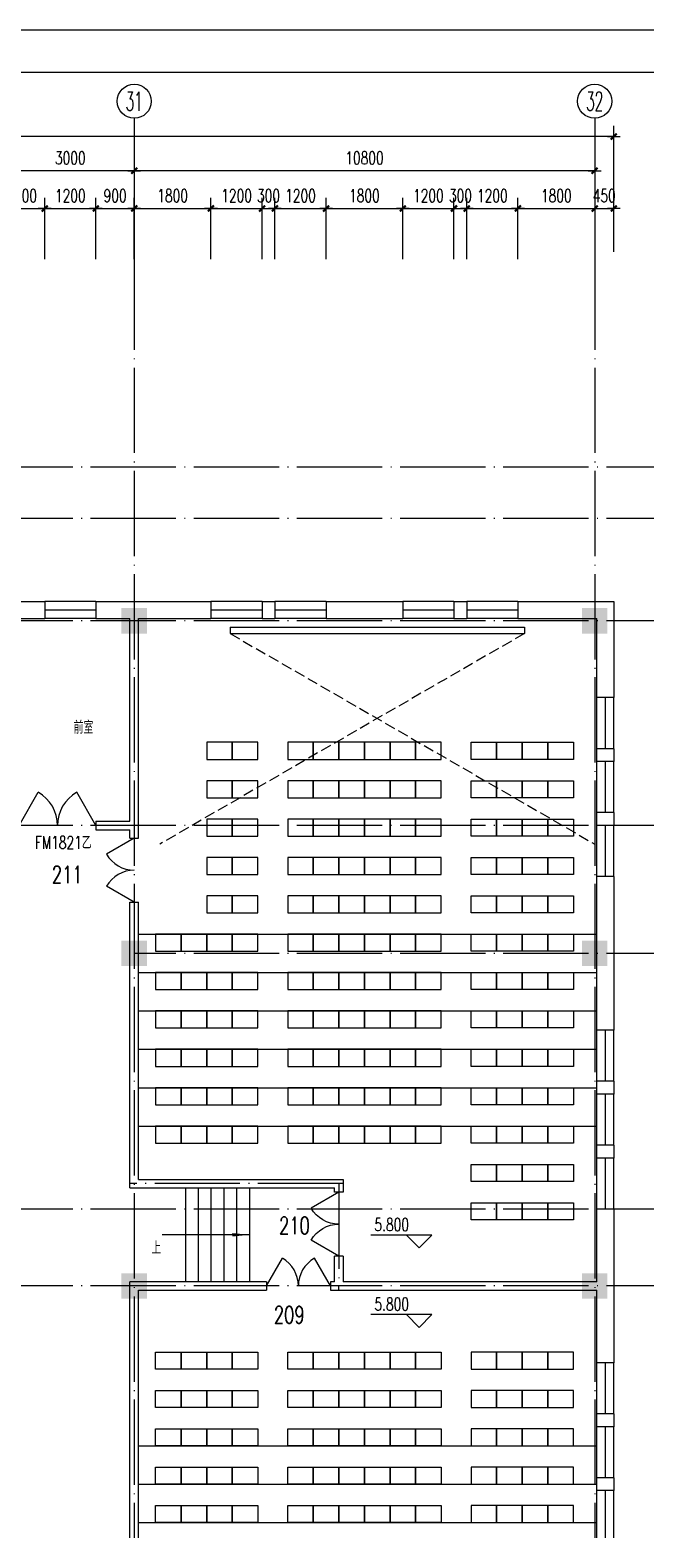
# Model space of a CAD drawing. Extents: x 165127 to 1058185, y 60808 to 144908.
# Drawn here: x 464038 to 478464, y 109753 to 144908 of the extents above; entities that cross this region are included whole.
import ezdxf
from ezdxf.enums import TextEntityAlignment as Align

# ---------------------------------------------------------------- set-up
doc = ezdxf.new("R2010")
doc.units = 0
doc.header["$LTSCALE"] = 1000
doc.linetypes.add('DASH', pattern=[0.35, 0.25, -0.1])
doc.linetypes.add('DOTE', pattern=[2.42, 2, -0.2, 0.02, -0.2])
doc.layers.get('0').update_dxf_attribs({"linetype": 'CONTINUOUS'})
doc.layers.get('DEFPOINTS').update_dxf_attribs({"linetype": 'CONTINUOUS'})
for name, color, linetype in [('AXIS', 3, 'CONTINUOUS'), ('AXIS_TEXT', 7, 'CONTINUOUS'), ('COLUMN', 7, 'CONTINUOUS'), ('DOTE', 1, 'DOTE'), ('F', 252, 'CONTINUOUS'), ('LVTRY', 6, 'CONTINUOUS'), ('PUB_DIM', 3, 'CONTINUOUS'), ('PUB_TEXT', 7, 'CONTINUOUS'), ('STAIR', 3, 'CONTINUOUS'), ('WALL', 255, 'CONTINUOUS'), ('WINDOW', 2, 'CONTINUOUS'), ('WINDOW_TEXT', 7, 'CONTINUOUS'), ('面积注记', 7, 'CONTINUOUS')]:
    doc.layers.add(name, color=color, linetype=linetype)
doc.styles.add('_HZTXT', font='romans.shx', dxfattribs={"width": 0.7, "bigfont": 'z.shx'})
doc.styles.add('COMPLEX', font='COMPLEX')
doc.styles.add('DIM_FONT', font='SIMPLEX.shx', dxfattribs={"width": 0.7})
doc.styles.add('SIMPLEX', font='SIMPLEX.SHX')
doc.dimstyles.new('AXIS', dxfattribs={"dimtxt": 300, "dimasz": 1, "dimexe": 250, "dimexo": 300, "dimgap": 150, "dimtad": 1, "dimdec": 0, "dimdsep": 46, "dimtxsty": 'DIM_FONT', "dimblk": '_DIMX', "dimcen": 2.5, "dimse1": 1, "dimse2": 1, "dimclrt": 7, "dimadec": 0, "dimazin": 0, "dimtfac": 1, "dimtdec": 0, "dimtix": 1, "dimtmove": 2, "dimatfit": 3, "dimldrblk": '_DIMX', "dimfxl": 1, "dimarcsym": 0})
doc.dimstyles.new('DIMB', dxfattribs={"dimtxt": 300, "dimasz": 1, "dimexe": 250, "dimexo": 300, "dimgap": 150, "dimtad": 1, "dimdec": 0, "dimdsep": 46, "dimtxsty": 'DIM_FONT', "dimblk": '_DIMX', "dimcen": 2.5, "dimse2": 1, "dimclrt": 7, "dimadec": 0, "dimazin": 0, "dimtfac": 1, "dimtdec": 0, "dimtix": 1, "dimtmove": 2, "dimatfit": 3, "dimldrblk": '_DIMX', "dimfxl": 1, "dimarcsym": 0})
doc.dimstyles.new('DIMN', dxfattribs={"dimtxt": 300, "dimasz": 1, "dimexe": 250, "dimexo": 300, "dimgap": 150, "dimtad": 1, "dimdec": 0, "dimdsep": 46, "dimtxsty": 'DIM_FONT', "dimblk": '_DIMX', "dimcen": 2.5, "dimclrt": 7, "dimadec": 0, "dimazin": 0, "dimtfac": 1, "dimtdec": 0, "dimtix": 1, "dimtmove": 2, "dimatfit": 3, "dimldrblk": '_DIMX', "dimfxl": 1, "dimarcsym": 0})

# ---------------------------------------------------------------- blocks, each defined once
blk = doc.blocks.new('_DBLK1')
for p, q in [((-0.5, 0), (-0.25, -0.433)), ((0.5, 0), (0.25, -0.433))]:
    blk.add_line(p, q)
for centre, start, end in [((-0.5, 0), 300, 0), ((0.5, 0), 180, 240)]:
    blk.add_arc(centre, 0.5, start, end)
at = {"layer": 'WINDOW_TEXT', "style": 'SIMPLEX', "flags": 9}
blk.add_attdef('A', text='', height=1, dxfattribs=at).set_placement((0, 1.5), align=Align.MIDDLE)
blk = doc.blocks.new('A$C407C5CBC')
at = {"layer": 'F'}
blk.add_lwpolyline([(0, 600), (400, 600), (400, 0), (0, 0)], close=True, dxfattribs=at)
blk = doc.blocks.new('_FZH')
blk.add_solid([(-0.5, -0.5), (0.5, -0.5), (-0.5, 0.5), (0.5, 0.5)])
blk = doc.blocks.new('A$C34131D43')
at = {"color": 243}
blk.add_line((0, 84100), (160900, 84100), dxfattribs=at)
at = {"color": 244}
blk.add_line((159900, 83100), (2500, 83100), dxfattribs=at)
blk = doc.blocks.new('_DIMX')
blk.add_line((-150, 0), (150, 0))
at = {"const_width": 50}
blk.add_lwpolyline([(-70, -70), (70, 70)], dxfattribs=at)
blk = doc.blocks.new('*D283')
at = {"color": 0, "linetype": 'ByBlock'}
blk.add_line((653593, 196199), (642795, 196199), dxfattribs=at)
at = {"layer": 'DEFPOINTS', "color": 0, "linetype": 'ByBlock'}
for p in [(642794, 196199), (642794, 193999), (653594, 193999)]:
    blk.add_point(p, dxfattribs=at)
at = {"color": 0, "linetype": 'ByBlock', "rotation": 180}
blk.add_blockref('_DIMX', (642794, 196199), dxfattribs=at)
at = {"color": 0, "linetype": 'ByBlock'}
blk.add_blockref('_DIMX', (653594, 196199), dxfattribs=at)
at = {"color": 7, "linetype": 'ByBlock', "insert": (648194, 196499), "char_height": 300, "attachment_point": 5, "style": 'DIM_FONT'}
blk.add_mtext('10800', dxfattribs=at)
blk = doc.blocks.new('*D284')
at = {"color": 0, "linetype": 'ByBlock'}
blk.add_line((642793, 196199), (639795, 196199), dxfattribs=at)
at = {"layer": 'DEFPOINTS', "color": 0, "linetype": 'ByBlock'}
for p in [(639794, 196199), (639794, 193999), (642794, 193999)]:
    blk.add_point(p, dxfattribs=at)
at = {"color": 0, "linetype": 'ByBlock', "rotation": 180}
blk.add_blockref('_DIMX', (639794, 196199), dxfattribs=at)
at = {"color": 0, "linetype": 'ByBlock'}
blk.add_blockref('_DIMX', (642794, 196199), dxfattribs=at)
at = {"color": 7, "linetype": 'ByBlock', "insert": (641294, 196499), "char_height": 300, "attachment_point": 5, "style": 'DIM_FONT'}
blk.add_mtext('3000', dxfattribs=at)
blk = doc.blocks.new('*D300')
at = {"color": 0, "linetype": 'ByBlock'}
for p, q in [((527744, 194299), (527744, 197249)), ((654044, 194299), (654044, 197249)), ((654043, 196999), (527745, 196999))]:
    blk.add_line(p, q, dxfattribs=at)
at = {"layer": 'DEFPOINTS', "color": 0, "linetype": 'ByBlock'}
for p in [(527744, 196999), (527744, 193999), (654044, 193999)]:
    blk.add_point(p, dxfattribs=at)
at = {"color": 0, "linetype": 'ByBlock', "rotation": 180}
blk.add_blockref('_DIMX', (527744, 196999), dxfattribs=at)
at = {"color": 0, "linetype": 'ByBlock'}
blk.add_blockref('_DIMX', (654044, 196999), dxfattribs=at)
at = {"color": 7, "linetype": 'ByBlock', "insert": (590894, 197299), "char_height": 300, "attachment_point": 5, "style": 'DIM_FONT'}
blk.add_mtext('126300', dxfattribs=at)
blk = doc.blocks.new('*D454')
at = {"color": 0, "linetype": 'ByBlock'}
for p, q in [((639794, 194122), (639794, 195563)), ((640694, 194122), (640694, 195563)), ((639795, 195313), (640693, 195313))]:
    blk.add_line(p, q, dxfattribs=at)
at = {"layer": 'DEFPOINTS', "color": 0, "linetype": 'ByBlock'}
for p in [(640694, 195313), (639794, 193822), (640694, 193822)]:
    blk.add_point(p, dxfattribs=at)
at = {"color": 0, "linetype": 'ByBlock', "rotation": 180}
blk.add_blockref('_DIMX', (639794, 195313), dxfattribs=at)
at = {"color": 0, "linetype": 'ByBlock'}
blk.add_blockref('_DIMX', (640694, 195313), dxfattribs=at)
at = {"color": 7, "linetype": 'ByBlock', "insert": (640244, 195613), "char_height": 300, "attachment_point": 5, "style": 'DIM_FONT'}
blk.add_mtext('900', dxfattribs=at)
blk = doc.blocks.new('*D455')
at = {"color": 0, "linetype": 'ByBlock'}
for p, q in [((640694, 194122), (640694, 195563)), ((641894, 194122), (641894, 195563)), ((640695, 195313), (641893, 195313))]:
    blk.add_line(p, q, dxfattribs=at)
at = {"layer": 'DEFPOINTS', "color": 0, "linetype": 'ByBlock'}
for p in [(641894, 195313), (640694, 193822), (641894, 193822)]:
    blk.add_point(p, dxfattribs=at)
at = {"color": 0, "linetype": 'ByBlock', "rotation": 180}
blk.add_blockref('_DIMX', (640694, 195313), dxfattribs=at)
at = {"color": 0, "linetype": 'ByBlock'}
blk.add_blockref('_DIMX', (641894, 195313), dxfattribs=at)
at = {"color": 7, "linetype": 'ByBlock', "insert": (641294, 195613), "char_height": 300, "attachment_point": 5, "style": 'DIM_FONT'}
blk.add_mtext('1200', dxfattribs=at)
blk = doc.blocks.new('*D456')
at = {"color": 0, "linetype": 'ByBlock'}
for p, q in [((641894, 194122), (641894, 195563)), ((642794, 194122), (642794, 195563)), ((641895, 195313), (642793, 195313))]:
    blk.add_line(p, q, dxfattribs=at)
at = {"layer": 'DEFPOINTS', "color": 0, "linetype": 'ByBlock'}
for p in [(642794, 195313), (641894, 193822), (642794, 193822)]:
    blk.add_point(p, dxfattribs=at)
at = {"color": 0, "linetype": 'ByBlock', "rotation": 180}
blk.add_blockref('_DIMX', (641894, 195313), dxfattribs=at)
at = {"color": 0, "linetype": 'ByBlock'}
blk.add_blockref('_DIMX', (642794, 195313), dxfattribs=at)
at = {"color": 7, "linetype": 'ByBlock', "insert": (642344, 195613), "char_height": 300, "attachment_point": 5, "style": 'DIM_FONT'}
blk.add_mtext('900', dxfattribs=at)
blk = doc.blocks.new('*D457')
at = {"color": 0, "linetype": 'ByBlock'}
for p, q in [((642794, 194122), (642794, 195563)), ((644594, 194122), (644594, 195563)), ((642795, 195313), (644593, 195313))]:
    blk.add_line(p, q, dxfattribs=at)
at = {"layer": 'DEFPOINTS', "color": 0, "linetype": 'ByBlock'}
for p in [(644594, 195313), (642794, 193822), (644594, 193822)]:
    blk.add_point(p, dxfattribs=at)
at = {"color": 0, "linetype": 'ByBlock', "rotation": 180}
blk.add_blockref('_DIMX', (642794, 195313), dxfattribs=at)
at = {"color": 0, "linetype": 'ByBlock'}
blk.add_blockref('_DIMX', (644594, 195313), dxfattribs=at)
at = {"color": 7, "linetype": 'ByBlock', "insert": (643694, 195613), "char_height": 300, "attachment_point": 5, "style": 'DIM_FONT'}
blk.add_mtext('1800', dxfattribs=at)
blk = doc.blocks.new('*D458')
at = {"color": 0, "linetype": 'ByBlock'}
for p, q in [((644594, 194122), (644594, 195563)), ((645794, 194122), (645794, 195563)), ((644595, 195313), (645793, 195313))]:
    blk.add_line(p, q, dxfattribs=at)
at = {"layer": 'DEFPOINTS', "color": 0, "linetype": 'ByBlock'}
for p in [(645794, 195313), (644594, 193822), (645794, 193822)]:
    blk.add_point(p, dxfattribs=at)
at = {"color": 0, "linetype": 'ByBlock', "rotation": 180}
blk.add_blockref('_DIMX', (644594, 195313), dxfattribs=at)
at = {"color": 0, "linetype": 'ByBlock'}
blk.add_blockref('_DIMX', (645794, 195313), dxfattribs=at)
at = {"color": 7, "linetype": 'ByBlock', "insert": (645194, 195613), "char_height": 300, "attachment_point": 5, "style": 'DIM_FONT'}
blk.add_mtext('1200', dxfattribs=at)
blk = doc.blocks.new('*D459')
at = {"color": 0, "linetype": 'ByBlock'}
for p, q in [((645794, 194122), (645794, 195563)), ((646094, 194122), (646094, 195563)), ((645793, 195313), (645792, 195313)), ((645794, 195313), (646094, 195313)), ((646095, 195313), (646096, 195313))]:
    blk.add_line(p, q, dxfattribs=at)
at = {"layer": 'DEFPOINTS', "color": 0, "linetype": 'ByBlock'}
for p in [(646094, 195313), (645794, 193822), (646094, 193822)]:
    blk.add_point(p, dxfattribs=at)
at = {"color": 0, "linetype": 'ByBlock'}
blk.add_blockref('_DIMX', (645794, 195313), dxfattribs=at)
at = {"color": 0, "linetype": 'ByBlock', "rotation": 180}
blk.add_blockref('_DIMX', (646094, 195313), dxfattribs=at)
at = {"color": 7, "linetype": 'ByBlock', "insert": (645944, 195613), "char_height": 300, "attachment_point": 5, "style": 'DIM_FONT'}
blk.add_mtext('300', dxfattribs=at)
blk = doc.blocks.new('*D460')
at = {"color": 0, "linetype": 'ByBlock'}
for p, q in [((646094, 194122), (646094, 195563)), ((647294, 194122), (647294, 195563)), ((646095, 195313), (647293, 195313))]:
    blk.add_line(p, q, dxfattribs=at)
at = {"layer": 'DEFPOINTS', "color": 0, "linetype": 'ByBlock'}
for p in [(647294, 195313), (646094, 193822), (647294, 193822)]:
    blk.add_point(p, dxfattribs=at)
at = {"color": 0, "linetype": 'ByBlock', "rotation": 180}
blk.add_blockref('_DIMX', (646094, 195313), dxfattribs=at)
at = {"color": 0, "linetype": 'ByBlock'}
blk.add_blockref('_DIMX', (647294, 195313), dxfattribs=at)
at = {"color": 7, "linetype": 'ByBlock', "insert": (646694, 195613), "char_height": 300, "attachment_point": 5, "style": 'DIM_FONT'}
blk.add_mtext('1200', dxfattribs=at)
blk = doc.blocks.new('*D461')
at = {"color": 0, "linetype": 'ByBlock'}
for p, q in [((647294, 194122), (647294, 195563)), ((649094, 194122), (649094, 195563)), ((647295, 195313), (649093, 195313))]:
    blk.add_line(p, q, dxfattribs=at)
at = {"layer": 'DEFPOINTS', "color": 0, "linetype": 'ByBlock'}
for p in [(649094, 195313), (647294, 193822), (649094, 193822)]:
    blk.add_point(p, dxfattribs=at)
at = {"color": 0, "linetype": 'ByBlock', "rotation": 180}
blk.add_blockref('_DIMX', (647294, 195313), dxfattribs=at)
at = {"color": 0, "linetype": 'ByBlock'}
blk.add_blockref('_DIMX', (649094, 195313), dxfattribs=at)
at = {"color": 7, "linetype": 'ByBlock', "insert": (648194, 195613), "char_height": 300, "attachment_point": 5, "style": 'DIM_FONT'}
blk.add_mtext('1800', dxfattribs=at)
blk = doc.blocks.new('*D462')
at = {"color": 0, "linetype": 'ByBlock'}
for p, q in [((649094, 194122), (649094, 195563)), ((650294, 194122), (650294, 195563)), ((649095, 195313), (650293, 195313))]:
    blk.add_line(p, q, dxfattribs=at)
at = {"layer": 'DEFPOINTS', "color": 0, "linetype": 'ByBlock'}
for p in [(650294, 195313), (649094, 193822), (650294, 193822)]:
    blk.add_point(p, dxfattribs=at)
at = {"color": 0, "linetype": 'ByBlock', "rotation": 180}
blk.add_blockref('_DIMX', (649094, 195313), dxfattribs=at)
at = {"color": 0, "linetype": 'ByBlock'}
blk.add_blockref('_DIMX', (650294, 195313), dxfattribs=at)
at = {"color": 7, "linetype": 'ByBlock', "insert": (649694, 195613), "char_height": 300, "attachment_point": 5, "style": 'DIM_FONT'}
blk.add_mtext('1200', dxfattribs=at)
blk = doc.blocks.new('*D463')
at = {"color": 0, "linetype": 'ByBlock'}
for p, q in [((650294, 194122), (650294, 195563)), ((650594, 194122), (650594, 195563)), ((650293, 195313), (650292, 195313)), ((650294, 195313), (650594, 195313)), ((650595, 195313), (650596, 195313))]:
    blk.add_line(p, q, dxfattribs=at)
at = {"layer": 'DEFPOINTS', "color": 0, "linetype": 'ByBlock'}
for p in [(650594, 195313), (650294, 193822), (650594, 193822)]:
    blk.add_point(p, dxfattribs=at)
at = {"color": 0, "linetype": 'ByBlock'}
blk.add_blockref('_DIMX', (650294, 195313), dxfattribs=at)
at = {"color": 0, "linetype": 'ByBlock', "rotation": 180}
blk.add_blockref('_DIMX', (650594, 195313), dxfattribs=at)
at = {"color": 7, "linetype": 'ByBlock', "insert": (650444, 195613), "char_height": 300, "attachment_point": 5, "style": 'DIM_FONT'}
blk.add_mtext('300', dxfattribs=at)
blk = doc.blocks.new('*D464')
at = {"color": 0, "linetype": 'ByBlock'}
for p, q in [((650594, 194122), (650594, 195563)), ((651794, 194122), (651794, 195563)), ((650595, 195313), (651793, 195313))]:
    blk.add_line(p, q, dxfattribs=at)
at = {"layer": 'DEFPOINTS', "color": 0, "linetype": 'ByBlock'}
for p in [(651794, 195313), (650594, 193822), (651794, 193822)]:
    blk.add_point(p, dxfattribs=at)
at = {"color": 0, "linetype": 'ByBlock', "rotation": 180}
blk.add_blockref('_DIMX', (650594, 195313), dxfattribs=at)
at = {"color": 0, "linetype": 'ByBlock'}
blk.add_blockref('_DIMX', (651794, 195313), dxfattribs=at)
at = {"color": 7, "linetype": 'ByBlock', "insert": (651194, 195613), "char_height": 300, "attachment_point": 5, "style": 'DIM_FONT'}
blk.add_mtext('1200', dxfattribs=at)
blk = doc.blocks.new('*D465')
at = {"color": 0, "linetype": 'ByBlock'}
for p, q in [((651794, 194122), (651794, 195563)), ((651795, 195313), (653593, 195313))]:
    blk.add_line(p, q, dxfattribs=at)
at = {"layer": 'DEFPOINTS', "color": 0, "linetype": 'ByBlock'}
for p in [(653594, 195313), (651794, 193822), (653594, 193822)]:
    blk.add_point(p, dxfattribs=at)
at = {"color": 0, "linetype": 'ByBlock', "rotation": 180}
blk.add_blockref('_DIMX', (651794, 195313), dxfattribs=at)
at = {"color": 0, "linetype": 'ByBlock'}
blk.add_blockref('_DIMX', (653594, 195313), dxfattribs=at)
at = {"color": 7, "linetype": 'ByBlock', "insert": (652694, 195613), "char_height": 300, "attachment_point": 5, "style": 'DIM_FONT'}
blk.add_mtext('1800', dxfattribs=at)
blk = doc.blocks.new('*D471')
at = {"color": 0, "linetype": 'ByBlock'}
for p, q in [((653593, 195313), (653592, 195313)), ((653594, 195313), (654044, 195313)), ((654045, 195313), (654046, 195313))]:
    blk.add_line(p, q, dxfattribs=at)
at = {"layer": 'DEFPOINTS', "color": 0, "linetype": 'ByBlock'}
for p in [(654044, 195313), (653594, 193822), (654044, 193822)]:
    blk.add_point(p, dxfattribs=at)
at = {"color": 0, "linetype": 'ByBlock'}
blk.add_blockref('_DIMX', (653594, 195313), dxfattribs=at)
at = {"color": 0, "linetype": 'ByBlock', "rotation": 180}
blk.add_blockref('_DIMX', (654044, 195313), dxfattribs=at)
at = {"color": 7, "linetype": 'ByBlock', "insert": (653819, 195613), "char_height": 300, "attachment_point": 5, "style": 'DIM_FONT'}
blk.add_mtext('450', dxfattribs=at)
blk = doc.blocks.new('_WBLK')
for p, q in [((-0.5, 0.5), (0.5, 0.5)), ((-0.5, 0), (0.5, 0)), ((-0.5, -0.5), (0.5, -0.5))]:
    blk.add_line(p, q)
at = {"layer": 'WINDOW_TEXT', "style": 'SIMPLEX', "flags": 9}
blk.add_attdef('A', text='', height=1, dxfattribs=at).set_placement((0, 1.5), align=Align.MIDDLE)
blk = doc.blocks.new('_ARROW')
blk.add_solid([(0, 0), (-1, 0.1), (-1, -0.1)])
blk = doc.blocks.new('_AXISO')
blk.add_circle((0, 0), 0.5)
at = {"layer": 'AXIS_TEXT', "style": 'COMPLEX', "width": 1.041667}
blk.add_attdef('A', text='', height=0.56, dxfattribs=at).set_placement((-0.25, -0.28), (0.25, -0.28), align=Align.FIT)

msp = doc.modelspace()

# ---------------------------------------------------------------- linework, layer by layer
at = {"layer": 'AXIS'}
for p, q in [((466483, 142836.6), (466483, 139407.6)), ((477283, 142836.6), (477283, 139407.6))]:
    msp.add_line(p, q, dxfattribs=at)
at = {"layer": 'DOTE'}
for p, q in [((466483, 139407.6), (466483, 71351.8)), ((477283, 139407.6), (477283, 71351.8)), ((481979.6, 134653.1), (434683, 134653.1)), ((481979.6, 133453.1), (414583, 133453.1)), ((481979.6, 131053.1), (454183, 131053.1)), ((481979.6, 126253.1), (414583, 126253.1)), ((481979.6, 123253.1), (466483, 123253.1)), ((471383, 117853.1), (466383, 117853.1)), ((471283, 117853.1), (471283, 115453.1)), ((481979.6, 117253.1), (454183, 117253.1)), ((481979.6, 115453.1), (463383, 115453.1)), ((471283, 115353.1), (471283, 115453.1))]:
    msp.add_line(p, q, dxfattribs=at)
at = {"layer": 'F', "linetype": 'DASH'}
for p, q in [((475633, 130753.1), (467083, 125816.7)), ((468733, 130753.1), (477283, 125816.7))]:
    msp.add_line(p, q, dxfattribs=at)
at = {"layer": 'LVTRY'}
for p, q in [((468733, 130903.1), (468733, 130753.1)), ((468733, 130903.1), (475633, 130903.1)), ((475633, 130903.1), (475633, 130753.1)), ((468733, 130753.1), (475633, 130753.1)), ((466583, 123703.1), (477333, 123703.1)), ((466583, 122803.1), (477333, 122803.1)), ((466583, 121903.1), (477333, 121903.1)), ((466583, 121003.1), (477333, 121003.1)), ((466583, 120103.1), (477333, 120103.1)), ((466583, 119203.1), (477333, 119203.1)), ((466583, 111703.1), (477333, 111703.1)), ((466583, 110803.1), (477333, 110803.1)), ((466583, 109903.1), (477333, 109903.1))]:
    msp.add_line(p, q, dxfattribs=at)
at = {"layer": 'PUB_DIM'}
for p, q in [((473167, 116645.2), (472036.2, 116645.2)), ((472867, 116645.2), (473167, 116345.2)), ((473467, 116645.2), (472867, 116645.2)), ((473167, 116345.2), (473467, 116645.2)), ((473167, 114780.1), (472036.2, 114780.1)), ((472867, 114780.1), (473167, 114480.1)), ((473467, 114780.1), (472867, 114780.1)), ((473167, 114480.1), (473467, 114780.1))]:
    msp.add_line(p, q, dxfattribs=at)
msp.add_lwpolyline([(469183, 116653.1), (467137.8, 116653.1)], dxfattribs=at)
at = {"layer": 'STAIR'}
for p, q in [((467683, 117753.1), (467683, 115553.1)), ((467983, 117753.1), (467983, 115553.1)), ((468283, 117753.1), (468283, 115553.1)), ((468583, 117753.1), (468583, 115553.1)), ((468883, 117753.1), (468883, 115553.1)), ((469183, 117753.1), (469183, 115553.1))]:
    msp.add_line(p, q, dxfattribs=at)
at = {"layer": 'WALL'}
for p, q in [((463183, 131503.1), (464383, 131503.1)), ((464383, 131503.1), (464383, 131103.1)), ((465583, 131503.1), (468283, 131503.1)), ((465583, 131503.1), (465583, 131103.1)), ((468283, 131503.1), (468283, 131103.1)), ((469483, 131503.1), (469783, 131503.1)), ((469483, 131503.1), (469483, 131103.1)), ((469783, 131503.1), (469783, 131103.1)), ((470983, 131503.1), (472783, 131503.1)), ((470983, 131503.1), (470983, 131103.1)), ((472783, 131503.1), (472783, 131103.1)), ((473983, 131503.1), (474283, 131503.1)), ((473983, 131503.1), (473983, 131103.1)), ((474283, 131503.1), (474283, 131103.1)), ((475483, 131503.1), (477733, 131503.1)), ((475483, 131503.1), (475483, 131103.1)), ((477733, 131503.1), (477733, 129253.1)), ((463183, 131103.1), (464383, 131103.1)), ((465583, 131103.1), (466383, 131103.1)), ((466383, 126353.1), (466383, 131103.1)), ((466583, 125953.1), (466583, 131103.1)), ((466583, 131103.1), (468283, 131103.1)), ((469483, 131103.1), (469783, 131103.1)), ((470983, 131103.1), (472783, 131103.1)), ((473983, 131103.1), (474283, 131103.1)), ((475483, 131103.1), (477333, 131103.1)), ((477333, 129253.1), (477333, 131103.1)), ((477733, 129253.1), (477333, 129253.1)), ((477733, 128053.1), (477333, 128053.1)), ((477333, 127753.1), (477333, 128053.1)), ((477733, 128053.1), (477733, 127753.1)), ((477733, 127753.1), (477333, 127753.1)), ((465583, 126353.1), (465583, 126153.1)), ((465583, 126353.1), (466383, 126353.1)), ((477733, 126553.1), (477333, 126553.1)), ((477333, 126253.1), (477333, 126553.1)), ((477733, 126253.1), (477333, 126253.1)), ((477733, 126553.1), (477733, 126253.1)), ((465583, 126153.1), (466383, 126153.1)), ((466383, 125953.1), (466383, 126153.1)), ((466383, 125953.1), (466583, 125953.1)), ((477733, 125053.1), (477333, 125053.1)), ((477333, 121453.1), (477333, 125053.1)), ((477733, 125053.1), (477733, 121453.1)), ((466383, 117753.1), (466383, 124453.1)), ((466383, 124453.1), (466583, 124453.1)), ((466583, 117953.1), (466583, 124453.1)), ((477733, 121453.1), (477333, 121453.1)), ((477733, 120253.1), (477333, 120253.1)), ((477333, 119953.1), (477333, 120253.1)), ((477733, 120253.1), (477733, 119953.1)), ((477733, 119953.1), (477333, 119953.1)), ((477733, 118753.1), (477333, 118753.1)), ((477333, 118453.1), (477333, 118753.1)), ((477733, 118753.1), (477733, 118453.1)), ((477733, 118453.1), (477333, 118453.1)), ((466583, 117953.1), (471383, 117953.1)), ((471383, 117953.1), (471383, 117653.1)), ((466383, 117753.1), (471183, 117753.1)), ((471183, 117653.1), (471183, 117753.1)), ((471383, 117653.1), (471183, 117653.1)), ((477733, 117253.1), (477333, 117253.1)), ((477333, 115553.1), (477333, 117253.1)), ((477733, 117253.1), (477733, 113653.1)), ((471183, 115553.1), (471183, 116153.1)), ((471383, 116153.1), (471183, 116153.1)), ((471383, 116153.1), (471383, 115553.1)), ((466383, 102253.1), (466383, 115553.1)), ((469583, 115553.1), (466383, 115553.1)), ((466583, 102253.1), (466583, 115353.1)), ((466583, 115353.1), (469583, 115353.1)), ((469583, 115553.1), (469583, 115353.1)), ((471183, 115553.1), (471083, 115553.1)), ((471083, 115553.1), (471083, 115353.1)), ((471083, 115353.1), (477333, 115353.1)), ((477333, 115553.1), (471383, 115553.1)), ((477333, 113653.1), (477333, 115353.1)), ((477733, 113653.1), (477333, 113653.1)), ((477733, 112453.1), (477333, 112453.1)), ((477333, 112153.1), (477333, 112453.1)), ((477733, 112153.1), (477333, 112153.1)), ((477733, 112453.1), (477733, 112153.1)), ((477733, 110953.1), (477333, 110953.1)), ((477333, 110653.1), (477333, 110953.1)), ((477733, 110953.1), (477733, 110653.1)), ((477733, 110653.1), (477333, 110653.1))]:
    msp.add_line(p, q, dxfattribs=at)

# ---------------------------------------------------------------- block references
at = {"layer": 'AXIS'}
ref = msp.add_blockref('_AXISO', (466483, 143236.6), dxfattribs=dict(at, xscale=800, yscale=800, zscale=800))
ref.add_attrib('A', '31', dxfattribs={"layer": 'AXIS_TEXT', "height": 448, "style": 'COMPLEX', "width": 0.669643}).set_placement((466283, 143012.6), (466683, 143012.6), align=Align.FIT)
ref = msp.add_blockref('_AXISO', (477283, 143236.6), dxfattribs=dict(at, xscale=800, yscale=800, zscale=800))
ref.add_attrib('A', '32', dxfattribs={"layer": 'AXIS_TEXT', "height": 448, "style": 'COMPLEX', "width": 0.568182}).set_placement((477083, 143012.6), (477483, 143012.6), align=Align.FIT)
at = {"layer": 'COLUMN', "xscale": -600, "yscale": 600, "zscale": 600}
for p in [(466483, 131053.1), (477283, 131053.1), (466483, 123253.1), (477283, 123253.1), (466483, 115453.1), (477283, 115453.1)]:
    msp.add_blockref('_FZH', p, dxfattribs=at)
at = {"layer": 'PUB_DIM', "xscale": 400, "yscale": 400, "zscale": 400}
msp.add_blockref('_ARROW', (469183, 116653.1), dxfattribs=at)
at = {"layer": 'STAIR', "xscale": -1}
for p, rotation in [((468183, 127803.1), 270), ((468783, 127803.1), 270), ((470083, 127803.1), 270), ((470683, 127803.1), 270), ((471283, 127803.1), 270), ((471883, 127803.1), 270), ((472483, 127803.1), 270), ((473083, 127803.1), 270), ((468183, 126903.1), 270), ((468783, 126903.1), 270), ((470083, 126903.1), 270), ((470683, 126903.1), 270), ((471283, 126903.1), 270), ((471883, 126903.1), 270), ((472483, 126903.1), 270), ((473083, 126903.1), 270), ((468183, 126003.1), 270), ((468783, 126003.1), 270), ((470083, 126003.1), 270), ((470683, 126003.1), 270), ((471283, 126003.1), 270), ((471883, 126003.1), 270), ((472483, 126003.1), 270), ((473083, 126003.1), 270), ((468183, 125103.1), 270), ((468783, 125103.1), 270), ((470083, 125103.1), 270), ((470683, 125103.1), 270), ((471283, 125103.1), 270), ((471883, 125103.1), 270), ((472483, 125103.1), 270), ((473083, 125103.1), 270), ((468183, 124203.1), 270), ((468783, 124203.1), 270), ((470083, 124203.1), 270), ((470683, 124203.1), 270), ((471283, 124203.1), 270), ((471883, 124203.1), 270), ((472483, 124203.1), 270), ((473083, 124203.1), 270), ((466983, 123303.1), 270), ((467583, 123303.1), 270), ((468183, 123303.1), 270), ((468783, 123303.1), 270), ((470083, 123303.1), 270), ((470683, 123303.1), 270), ((471283, 123303.1), 270), ((471883, 123303.1), 270), ((472483, 123303.1), 270), ((473083, 123303.1), 270), ((466983, 122403.1), 270), ((467583, 122403.1), 270), ((468183, 122403.1), 270), ((468783, 122403.1), 270), ((470083, 122403.1), 270), ((470683, 122403.1), 270), ((471283, 122403.1), 270), ((471883, 122403.1), 270), ((472483, 122403.1), 270), ((473083, 122403.1), 270), ((466983, 121503.1), 270), ((467583, 121503.1), 270), ((468183, 121503.1), 270), ((468783, 121503.1), 270), ((470083, 121503.1), 270), ((470683, 121503.1), 270), ((471283, 121503.1), 270), ((471883, 121503.1), 270), ((472483, 121503.1), 270), ((473083, 121503.1), 270), ((466983, 120603.1), 270), ((467583, 120603.1), 270), ((468183, 120603.1), 270), ((468783, 120603.1), 270), ((470083, 120603.1), 270), ((470683, 120603.1), 270), ((471283, 120603.1), 270), ((471883, 120603.1), 270), ((472483, 120603.1), 270), ((473083, 120603.1), 270), ((466983, 119703.1), 270), ((467583, 119703.1), 270), ((468183, 119703.1), 270), ((468783, 119703.1), 270), ((470083, 119703.1), 270), ((470683, 119703.1), 270), ((471283, 119703.1), 270), ((471883, 119703.1), 270), ((472483, 119703.1), 270), ((473083, 119703.1), 270), ((466983, 118803.1), 270), ((467583, 118803.1), 270), ((468183, 118803.1), 270), ((468783, 118803.1), 270), ((470083, 118803.1), 270), ((470683, 118803.1), 270), ((471283, 118803.1), 270), ((471883, 118803.1), 270), ((472483, 118803.1), 270), ((473083, 118803.1), 270), ((474983, 113903.1), 90), ((475583, 113903.1), 90), ((476183, 113903.1), 90), ((476783, 113903.1), 90), ((474983, 113003.1), 90), ((475583, 113003.1), 90), ((476183, 113003.1), 90), ((476783, 113003.1), 90), ((474983, 112103.1), 90), ((475583, 112103.1), 90), ((476183, 112103.1), 90), ((476783, 112103.1), 90), ((474983, 111203.1), 90), ((475583, 111203.1), 90), ((476183, 111203.1), 90), ((476783, 111203.1), 90), ((474983, 110303.1), 90), ((475583, 110303.1), 90), ((476183, 110303.1), 90), ((476783, 110303.1), 90)]:
    msp.add_blockref('A$C407C5CBC', p, dxfattribs=dict(at, rotation=rotation))
at = {"layer": 'STAIR'}
for p, rotation in [((474983, 127803.1), 90), ((475583, 127803.1), 90), ((476183, 127803.1), 90), ((476783, 127803.1), 90), ((476783, 127803.1), 90), ((474983, 126903.1), 90), ((475583, 126903.1), 90), ((476183, 126903.1), 90), ((476783, 126903.1), 90), ((476783, 126903.1), 90), ((474983, 126003.1), 90), ((475583, 126003.1), 90), ((476183, 126003.1), 90), ((476783, 126003.1), 90), ((476783, 126003.1), 90), ((474983, 125103.1), 90), ((475583, 125103.1), 90), ((476183, 125103.1), 90), ((476783, 125103.1), 90), ((476783, 125103.1), 90), ((474983, 124203.1), 90), ((475583, 124203.1), 90), ((476183, 124203.1), 90), ((476783, 124203.1), 90), ((476783, 124203.1), 90), ((474983, 123303.1), 90), ((475583, 123303.1), 90), ((476183, 123303.1), 90), ((476783, 123303.1), 90), ((476783, 123303.1), 90), ((474983, 122403.1), 90), ((475583, 122403.1), 90), ((476183, 122403.1), 90), ((476783, 122403.1), 90), ((476783, 122403.1), 90), ((474983, 121503.1), 90), ((475583, 121503.1), 90), ((476183, 121503.1), 90), ((476783, 121503.1), 90), ((476783, 121503.1), 90), ((474983, 120603.1), 90), ((475583, 120603.1), 90), ((476183, 120603.1), 90), ((476783, 120603.1), 90), ((476783, 120603.1), 90), ((474983, 119703.1), 90), ((475583, 119703.1), 90), ((476183, 119703.1), 90), ((476783, 119703.1), 90), ((476783, 119703.1), 90), ((474983, 118803.1), 90), ((475583, 118803.1), 90), ((476183, 118803.1), 90), ((476783, 118803.1), 90), ((476783, 118803.1), 90), ((474983, 117903.1), 90), ((475583, 117903.1), 90), ((476183, 117903.1), 90), ((476783, 117903.1), 90), ((476783, 117903.1), 90), ((474983, 117003.1), 90), ((475583, 117003.1), 90), ((476183, 117003.1), 90), ((476783, 117003.1), 90), ((476783, 117003.1), 90), ((466983, 113903.1), 270), ((467583, 113903.1), 270), ((468183, 113903.1), 270), ((468783, 113903.1), 270), ((470083, 113903.1), 270), ((470683, 113903.1), 270), ((471283, 113903.1), 270), ((471883, 113903.1), 270), ((472483, 113903.1), 270), ((473083, 113903.1), 270), ((466983, 113003.1), 270), ((467583, 113003.1), 270), ((468183, 113003.1), 270), ((468783, 113003.1), 270), ((470083, 113003.1), 270), ((470683, 113003.1), 270), ((471283, 113003.1), 270), ((471883, 113003.1), 270), ((472483, 113003.1), 270), ((473083, 113003.1), 270), ((466983, 112103.1), 270), ((467583, 112103.1), 270), ((468183, 112103.1), 270), ((468783, 112103.1), 270), ((470083, 112103.1), 270), ((470683, 112103.1), 270), ((471283, 112103.1), 270), ((471883, 112103.1), 270), ((472483, 112103.1), 270), ((473083, 112103.1), 270), ((466983, 111203.1), 270), ((467583, 111203.1), 270), ((468183, 111203.1), 270), ((468783, 111203.1), 270), ((470083, 111203.1), 270), ((470683, 111203.1), 270), ((471283, 111203.1), 270), ((471883, 111203.1), 270), ((472483, 111203.1), 270), ((473083, 111203.1), 270), ((466983, 110303.1), 270), ((467583, 110303.1), 270), ((468183, 110303.1), 270), ((468783, 110303.1), 270), ((470083, 110303.1), 270), ((470683, 110303.1), 270), ((471283, 110303.1), 270), ((471883, 110303.1), 270), ((472483, 110303.1), 270), ((473083, 110303.1), 270)]:
    msp.add_blockref('A$C407C5CBC', p, dxfattribs=dict(at, rotation=rotation))
at = {"layer": 'WINDOW'}
msp.add_blockref('A$C34131D43', (338331.6, 60808.1), dxfattribs=at)
for name, p, xscale, yscale, zscale in [('_WBLK', (464983, 131303.1), -1200, 400.0000000000292, 1200), ('_WBLK', (468883, 131303.1), -1200, 400.0000000000292, 1200), ('_WBLK', (470383, 131303.1), -1200, 400.0000000000292, 1200), ('_WBLK', (473383, 131303.1), -1200, 400.0000000000582, 1200), ('_WBLK', (474883, 131303.1), -1200, 400, 1200), ('_DBLK1', (464683, 126253.1), -1800, -1800, 1800), ('_DBLK1', (470333, 115453.1), -1500, -1500, 1500)]:
    msp.add_blockref(name, p, dxfattribs=dict(at, xscale=xscale, yscale=yscale, zscale=zscale))
for name, p, xscale, yscale, zscale, rotation in [('_WBLK', (477533, 128653.1), -1200, 400, 1200, 270), ('_WBLK', (477533, 127153.1), -1200, 399.9999999998836, 1200, 270), ('_WBLK', (477533, 125653.1), -1200, 400, 1200, 270), ('_DBLK1', (466483, 125203.1), -1500, -1500, 1500, 90), ('_WBLK', (477533, 120853.1), -1200, 400, 1200, 270), ('_WBLK', (477533, 119353.1), -1200, 399.9999999998836, 1200, 270), ('_WBLK', (477533, 117853.1), -1200, 400, 1200, 270), ('_DBLK1', (471283, 116903.1), -1500, 1500, 1500, 270), ('_WBLK', (477533, 113053.1), -1200, 400, 1200, 270), ('_WBLK', (477533, 111553.1), -1200, 399.9999999998836, 1200, 270), ('_WBLK', (477533, 110053.1), -1200, 400, 1200, 270)]:
    msp.add_blockref(name, p, dxfattribs=dict(at, xscale=xscale, yscale=yscale, zscale=zscale, rotation=rotation))

# ---------------------------------------------------------------- texts
at = {"layer": 'PUB_DIM', "style": 'DIM_FONT', "width": 0.7}
for p in [(472522.2, 116892.4), (472522.2, 115027.4)]:
    msp.add_text('5.800', height=300, dxfattribs=at).set_placement(p, align=Align.MIDDLE)
at = {"layer": 'PUB_TEXT', "style": '_HZTXT', "width": 0.7}
for s, p in [('前室 ', (465061.6, 128403.8)), ('FM1821乙', (464156, 125703.6)), ('上', (466886.3, 116200.5))]:
    msp.add_text(s, height=300, dxfattribs=at).set_placement(p)
at = {"layer": '面积注记', "char_height": 400, "width": 2582.996, "attachment_point": 1, "style": 'DIM_FONT'}
for s, insert in [('211', (464550.8, 125302)), ('210', (469879.5, 117071.1)), ('209', (469758.5, 114975.9))]:
    msp.add_mtext(s, dxfattribs=dict(at, insert=insert))

# ---------------------------------------------------------------- dimensions: what is measured, and where the dimension line sits
at = {"layer": 'AXIS'}
for p1, p2, distance, dimstyle, picture, middle in [((477733, 139407.6), (351433, 139407.6), -3000, 'DIMN', '*D300', (414583, 142707.6)), ((477283, 139407.6), (466483, 139407.6), -2200, 'AXIS', '*D283', (471883, 141907.6))]:
    dim = msp.add_aligned_dim(p1=p1, p2=p2, distance=distance, dimstyle=dimstyle, dxfattribs=at)
    dim.commit()
    dim.dimension.update_dxf_attribs({"geometry": picture, "text_midpoint": middle, "insert": (-176311.1, -54591.7)})
dim = msp.add_linear_dim(base=(463483, 141607.6), p1=(466483, 139407.6), p2=(463483, 139407.6), dimstyle='AXIS', dxfattribs=at)
dim.commit()
dim.dimension.update_dxf_attribs({"geometry": '*D284', "text_midpoint": (464983, 141907.6), "insert": (-176311.1, -54591.7)})
at = {"layer": 'PUB_DIM'}
for p1, p2, dimstyle, picture, middle in [((463482.7, 139230.3), (464382.7, 139230.3), 'DIMN', '*D454', (463932.7, 141021.5)), ((464382.7, 139230.3), (465582.7, 139230.3), 'DIMN', '*D455', (464982.7, 141021.5)), ((465582.7, 139230.3), (466482.7, 139230.3), 'DIMN', '*D456', (466032.7, 141021.5)), ((466482.7, 139230.3), (468282.7, 139230.3), 'DIMN', '*D457', (467382.7, 141021.5)), ((468282.7, 139230.3), (469482.7, 139230.3), 'DIMN', '*D458', (468882.7, 141021.5)), ((469482.7, 139230.3), (469782.7, 139230.3), 'DIMN', '*D459', (469632.7, 141021.5)), ((469782.7, 139230.3), (470982.7, 139230.3), 'DIMN', '*D460', (470382.7, 141021.5)), ((470982.7, 139230.3), (472782.7, 139230.3), 'DIMN', '*D461', (471882.7, 141021.5)), ((472782.7, 139230.3), (473982.7, 139230.3), 'DIMN', '*D462', (473382.7, 141021.5)), ((473982.7, 139230.3), (474282.7, 139230.3), 'DIMN', '*D463', (474132.7, 141021.5)), ((474282.7, 139230.3), (475482.7, 139230.3), 'DIMN', '*D464', (474882.7, 141021.5)), ((475482.7, 139230.3), (477283, 139230.3), 'DIMB', '*D465', (476382.9, 141021.5)), ((477283, 139230.3), (477733, 139230.3), 'AXIS', '*D471', (477508, 141021.5))]:
    dim = msp.add_aligned_dim(p1=p1, p2=p2, distance=1491.2, dimstyle=dimstyle, dxfattribs=at)
    dim.commit()
    dim.dimension.update_dxf_attribs({"geometry": picture, "text_midpoint": middle, "insert": (-176311.1, -54591.7)})

doc.saveas('drawing.dxf')
